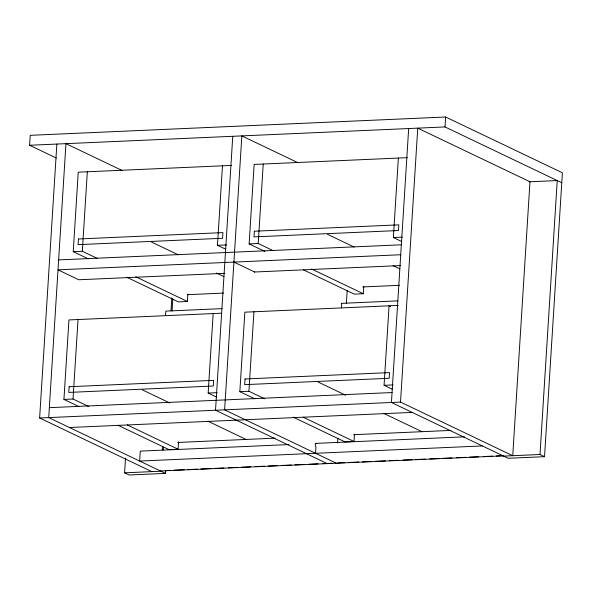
<?xml version="1.0" encoding="UTF-8"?>
<svg xmlns="http://www.w3.org/2000/svg" width="592" height="592" viewBox="0 0 592 592"><rect width="100%" height="100%" fill="white"/><g stroke="black" fill="none" stroke-linecap="round" stroke-linejoin="round"><path stroke-width="0.89" d="M56.292 158.012L29.6 145.262L30.222 135.324L445.635 117.009L562.4 172.797L544.536 456.676L508.195 458.275L391.43 402.486L408.665 128.545M151.848 471.624L39.627 417.996L56.862 144.056M78.951 406.593L63.936 399.422L68.938 319.932L221.341 313.212M88.245 258.837L73.238 251.659L78.233 172.176L231.546 165.412M88.874 406.593L73.023 399.015L78.026 319.532M97.332 258.438L82.325 251.26L87.32 171.776M165.649 470.625L165.479 473.393L129.13 474.991L124.586 472.823L125.511 458.067M165.508 315.625L165.797 311.111L222.148 308.624M162.267 450.009L162.504 446.316M171.029 310.733L171.843 297.82M163.311 449.876L163.488 447.108M172.05 310.992L172.805 298.99M118.148 425.322L169.023 449.631L178.111 449.232L178.569 441.921M126.614 277.167L178.318 301.876L187.405 301.476L187.864 294.165M216.509 397.047L208.162 393.058L213.164 313.575M225.804 249.284L217.464 245.303L222.466 165.819M232.76 136.301L215.525 410.241L327.228 463.617M254.856 398.838L239.841 391.66L244.844 312.176L398.157 305.413M264.987 251.474L249.136 243.904L254.138 164.421L407.451 157.657M264.772 398.83L248.929 391.26L253.931 311.777M273.238 250.675L258.223 243.504L263.225 164.021M315.558 453.294L315.973 446.768A1.746 0.784 87.5 0 1 315.299 444.696A1.746 0.784 87.5 0 1 316.187 443.364M341.414 307.87L341.695 303.356M337.595 442.927L337.884 438.309M346.357 303.681L347.171 290.739M293.218 417.168L344.929 441.876L354.016 441.477L354.475 434.165M303.348 269.811L354.223 294.12L363.31 293.721L363.769 286.41M392.407 389.284L384.067 385.303L389.07 305.82L390.579 306.538M401.702 241.529L393.362 237.547L398.364 158.057M400.518 402.086L417.752 128.146L529.973 181.766L512.739 455.707L400.518 402.086L39.627 417.996M561.778 182.736L445.014 126.94L445.635 117.009M544.536 456.676L540 454.508L557.235 180.567L529.063 181.811M29.6 145.262L445.014 126.94M73.238 251.659L82.325 251.26M217.464 245.303L226.551 244.903M249.136 243.904L258.223 243.504M393.362 237.547L402.449 237.14M58.638 259.903L401.354 244.792M400.725 254.73L58.009 269.841L78.766 279.757L224.723 273.326M254.286 272.017L400.288 265.579M187.768 294.668L223.658 293.084M362.748 286.95L399.556 285.329M341.31 303.37L397.661 300.884M63.936 399.422L73.023 399.015M208.162 393.058L217.249 392.659M239.841 391.66L248.929 391.26M384.067 385.303L393.155 384.904M49.336 407.659L392.052 392.548M69.471 427.513L412.187 412.402M177.548 442.461L275.102 438.161M353.446 434.706L451 430.406M289.007 444.562L140.282 451.119L139.66 461.057L482.376 445.939M315.795 443.378L464.528 436.822M166.692 470.507L170.385 470.344M174.078 470.181L184.223 469.737M187.916 469.574L197.143 469.167M200.836 469.005L210.989 468.553M214.681 468.39L223.909 467.983M228.519 467.784L237.747 467.377M241.44 467.214L250.668 466.807M255.285 466.6L264.513 466.193M268.206 466.03L277.433 465.623M282.044 465.423L291.271 465.016M294.964 464.853L304.192 464.446M308.809 464.239L318.037 463.832M322.647 463.632L331.875 463.225M337.529 462.974L344.914 462.648M348.607 462.485L358.759 462.034M362.445 461.871L371.672 461.464M375.365 461.301L385.518 460.857M389.21 460.694L398.438 460.287M403.048 460.08L412.284 459.673M415.969 459.51L425.197 459.103M429.814 458.904L439.042 458.497M442.735 458.334L451.962 457.927M456.573 457.727L465.808 457.32M469.493 457.157L478.721 456.75M483.338 456.543L492.566 456.136M496.259 455.973L503.637 455.648M160.417 470.973L503.133 455.862M124.586 472.823L160.935 471.225M503.651 456.106L540 454.508M297.702 162.585L241.847 135.901L224.612 409.842L336.315 463.218M327.517 234.328L354.09 247.027M393.11 265.675L399.755 268.849M122.477 170.666L65.949 143.656L48.714 417.597L165.479 473.393M311.599 269.012L363.31 293.721M233.914 262.086L254.671 272.002M151.619 242.091L178.185 254.782M216.383 273.038L223.857 276.605M135.701 276.767L187.405 301.476M318.222 382.092L345.624 395.182M383.816 413.431L422.015 431.686M303.141 417.168L354.016 441.477M142.324 389.847L169.719 402.937M207.918 421.186L246.109 439.442M127.236 424.923L178.111 449.232M69.138 386.731L68.783 392.415L213.268 386.036L213.623 380.36L69.138 386.731M78.433 238.976L78.077 244.651L222.562 238.28L222.918 232.604L78.433 238.976M245.044 378.976L244.681 384.652L389.166 378.281L389.529 372.605L245.044 378.976M254.338 231.22L253.983 236.896L398.468 230.525L398.823 224.849L254.338 231.22"/></g></svg>
